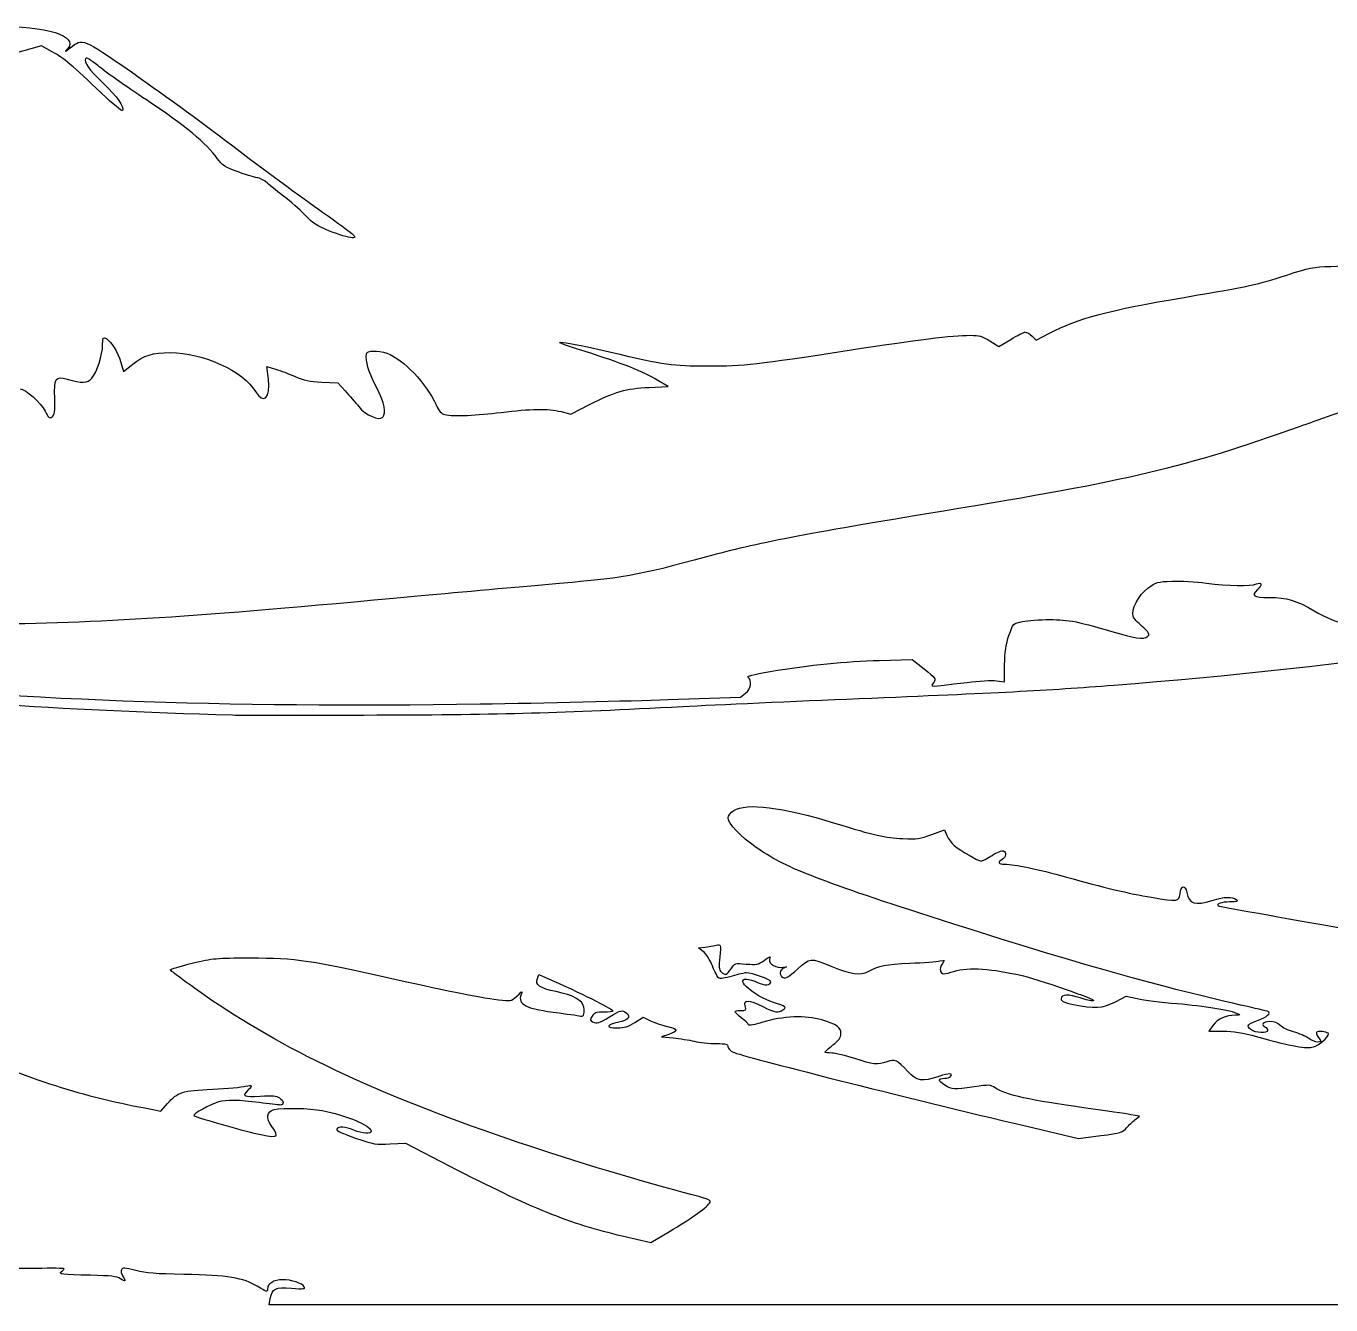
# Model space of a CAD drawing. Extents: x 0 to 500, y 0 to 193.
# Drawn here: x 320.2 to 383.7, y 0 to 62.2 of the extents above; entities that cross this region are included whole.
import ezdxf

# ---------------------------------------------------------------- set-up
doc = ezdxf.new("R2010")
doc.units = 0
doc.layers.add('Layer_1', color=7, linetype='CONTINUOUS')

msp = doc.modelspace()

# ---------------------------------------------------------------- linework, layer by layer
at = {"layer": 'Layer_1', "color": 7}
for points in [[(321.489403, 60.946763), (320.962773, 61.238483), (320.446603, 61.095683)], [(383.644913, 50.512043), (384.584573, 50.545043), (385.188303, 50.943953)], [(367.073663, 46.883123), (367.510643, 46.607793), (368.087453, 46.959663)], [(369.125383, 47.118973), (369.326643, 46.926423), (369.967263, 47.260633)], [(324.821173, 45.840413), (324.958363, 45.402693), (325.403313, 45.755203)], [(331.997303, 45.024543), (331.920503, 45.638163), (332.345633, 45.514293)], [(334.599393, 44.879003), (335.371243, 44.840503), (335.731323, 44.449363)], [(350.496613, 44.625583), (351.425053, 44.670583), (350.935693, 44.964123)], [(346.222773, 43.445103), (346.692023, 43.329653), (347.607593, 43.793553)], [(361.710193, 31.350763), (363.289003, 31.394463), (363.880823, 30.929553)], [(367.389053, 30.358123), (367.789543, 30.310923), (367.789543, 31.137313)], [(351.433913, 29.441053), (354.946533, 29.560063), (355.193513, 29.751903)], [(330.248393, 28.678513), (330.246333, 28.679083)], [(364.245153, 22.878393), (364.874003, 23.110683), (364.984753, 22.828573)], [(353.139683, 17.183533), (352.900713, 17.360923), (353.209113, 17.401423)], [(345.073443, 15.883203), (345.141943, 16.073593), (345.762143, 15.797543)], [(373.173813, 14.746843), (373.692203, 15.022783), (374.239533, 14.899513)], [(349.812333, 13.735113), (350.224293, 13.994163), (350.608483, 13.809503)], [(377.930143, 13.613793), (377.717183, 13.322683), (378.405463, 13.319683)], [(351.462813, 13.157553), (351.109633, 13.040903), (351.677403, 12.988403)], [(325.982433, 9.581703), (326.767963, 9.432603), (327.097263, 9.802003)], [(374.127093, 9.011863), (374.342883, 9.178883), (373.919153, 9.255283)], [(368.874353, 8.689573), (371.388283, 8.095243), (372.459053, 8.237103)], [(499.703206, 7.977543), (500.005066, 7.891643), (500.005066, 3.947463), (500.005066, 0.003273), (416.017403, 0.003273), (332.029433, 0.003273), (332.088933, 0.312473), (332.088083, 0.312653)], [(337.923263, 7.829993), (338.656443, 7.870993), (340.791513, 6.767333)], [(349.196393, 3.363153), (350.583473, 3.043123), (351.501543, 3.578743)]]:
    msp.add_lwpolyline(points, dxfattribs=at)
for points in [[(318.718053, 62.196033), (321.231483, 62.188033), (322.772043, 61.714303), (322.243743, 61.112753)], [(322.365373, 61.140853), (322.973873, 61.616433), (322.936003, 61.631403), (325.339563, 59.964933)], [(320.446603, 61.095683), (320.162703, 61.017183), (319.464743, 60.794393), (318.895583, 60.600673)], [(323.901933, 58.915043), (322.439143, 60.311503), (322.060443, 60.630423), (321.489403, 60.946763)], [(322.243743, 61.112753), (322.068383, 60.913083), (322.076343, 60.914923), (322.365373, 61.140853)], [(323.108383, 60.610823), (323.012683, 60.436953), (323.234833, 60.130193), (323.981433, 59.405103)], [(323.698293, 60.272283), (323.343153, 60.569593), (323.147483, 60.681873), (323.108383, 60.610823)], [(326.071673, 58.602643), (325.058583, 59.276273), (323.990563, 60.027613), (323.698293, 60.272283)], [(325.339563, 59.964933), (326.541673, 59.131473), (328.727423, 57.536693), (330.196803, 56.420983)], [(323.981433, 59.405103), (324.662663, 58.743513), (324.988853, 58.277083), (324.900123, 58.091473)], [(324.900123, 58.091473), (324.876723, 58.042573), (324.427593, 58.413223), (323.901933, 58.915043)], [(329.509753, 55.762713), (329.005133, 56.480233), (327.938323, 57.361443), (326.071673, 58.602643)], [(330.196803, 56.420983), (331.666183, 55.305283), (333.660123, 53.832663), (334.627773, 53.148503)], [(330.567093, 55.089273), (329.876673, 55.335673), (329.756053, 55.412493), (329.509753, 55.762713)], [(331.490733, 54.812303), (331.411333, 54.811433), (330.995723, 54.936303), (330.567093, 55.089273)], [(331.929803, 54.567473), (331.767673, 54.702763), (331.570093, 54.812933), (331.490733, 54.812303)], [(332.863133, 53.821123), (332.511933, 54.096333), (332.091933, 54.432193), (331.929803, 54.567473)], [(333.843763, 52.937153), (333.655623, 53.148123), (333.214343, 53.545903), (332.863133, 53.821123)], [(334.973663, 52.229063), (334.374333, 52.475923), (334.104003, 52.645323), (333.843763, 52.937153)], [(334.627773, 53.148503), (336.228253, 52.016923), (336.358893, 51.904573), (336.074323, 51.904573)], [(336.074323, 51.904573), (335.902273, 51.904573), (335.406983, 52.050593), (334.973663, 52.229063)], [(381.504413, 50.089033), (382.590413, 50.441733), (382.795103, 50.482183), (383.644913, 50.512043)], [(376.516533, 49.004293), (379.823673, 49.563573), (380.013773, 49.604913), (381.504413, 50.089033)], [(369.967263, 47.260633), (371.365363, 47.990013), (372.839203, 48.382403), (376.516533, 49.004293)], [(323.935443, 46.689383), (323.937443, 47.063853), (323.953443, 47.091243), (324.119563, 46.995583)], [(324.119563, 46.995583), (324.362523, 46.855703), (324.652703, 46.377963), (324.821173, 45.840413)], [(360.224213, 46.433793), (363.560273, 46.950923), (365.238553, 47.157223), (366.115573, 47.157983)], [(366.115573, 47.157983), (366.560043, 47.158853), (366.700903, 47.117983), (367.073663, 46.883123)], [(368.087453, 46.959663), (368.404693, 47.153193), (368.722723, 47.311533), (368.794193, 47.311533)], [(368.794193, 47.311533), (368.865693, 47.311533), (369.014703, 47.224833), (369.125383, 47.118973)], [(323.413723, 45.076203), (323.672763, 45.383833), (323.933483, 46.189963), (323.935443, 46.689383)], [(325.403313, 45.755203), (325.948463, 46.187093), (326.367623, 46.316403), (327.222513, 46.316403)], [(327.222513, 46.316403), (328.814613, 46.316403), (330.783403, 45.417933), (331.373443, 44.422093)], [(336.764693, 46.259013), (336.784093, 46.428183), (337.317733, 46.440513), (337.757413, 46.281913)], [(347.397993, 46.368253), (346.132413, 46.766783), (345.929743, 46.850783), (346.329973, 46.810933)], [(346.329973, 46.810933), (346.601653, 46.783933), (347.614273, 46.577613), (348.580243, 46.352573)], [(350.935693, 44.964123), (350.221713, 45.392383), (349.164593, 45.811953), (347.397993, 46.368253)], [(348.580243, 46.352573), (351.397753, 45.696173), (351.567123, 45.672023), (353.355203, 45.672023)], [(353.355203, 45.672023), (355.183633, 45.672013), (355.627693, 45.721223), (360.224213, 46.433793)], [(337.229933, 44.667403), (336.843353, 45.447163), (336.720023, 45.869043), (336.764693, 46.259013)], [(337.757413, 46.281913), (338.573743, 45.987523), (339.660983, 44.848353), (340.149293, 43.775793)], [(390.786213, 45.751983), (387.616623, 44.648603), (383.714323, 43.279183), (382.114433, 42.708813)], [(321.607953, 44.103233), (321.571653, 45.071753), (321.645653, 45.184623), (322.209743, 45.021803)], [(322.209743, 45.021803), (322.923953, 44.815663), (323.205053, 44.828353), (323.413723, 45.076203)], [(332.345633, 45.514293), (332.579453, 45.446193), (333.008543, 45.284013), (333.299153, 45.153963)], [(333.299153, 45.153963), (333.721883, 44.964793), (333.981873, 44.909813), (334.599393, 44.879003)], [(319.923253, 44.555723), (320.183863, 44.555723), (320.951893, 43.874673), (321.142443, 43.474603)], [(331.373443, 44.422093), (331.758133, 43.772843), (332.111213, 44.113823), (331.997303, 45.024543)], [(335.731323, 44.449363), (335.929363, 44.234233), (336.225183, 43.892853), (336.388703, 43.690753)], [(337.553233, 43.180703), (337.746393, 43.393673), (337.656503, 43.807013), (337.229933, 44.667403)], [(347.607593, 43.793553), (348.842323, 44.419153), (349.369643, 44.571013), (350.496613, 44.625583)], [(321.481143, 43.185883), (321.604233, 43.257083), (321.632083, 43.458583), (321.607953, 44.103233)], [(340.149293, 43.775793), (340.285863, 43.475793), (340.415843, 43.327273), (340.567083, 43.298413)], [(321.142443, 43.474603), (321.292823, 43.158863), (321.350113, 43.110043), (321.481143, 43.185883)], [(336.388703, 43.690753), (336.733763, 43.264253), (337.374483, 42.983623), (337.553233, 43.180703)], [(340.567083, 43.298413), (341.012503, 43.213413), (342.148753, 43.258513), (343.311313, 43.407503)], [(343.311313, 43.407503), (344.738263, 43.590333), (345.588053, 43.601323), (346.222773, 43.445103)], [(382.114433, 42.708813), (376.500783, 40.707473), (373.937733, 40.100663), (364.716003, 38.589653)], [(364.716003, 38.589653), (357.969283, 37.484193), (355.777393, 37.060963), (353.299993, 36.385373)], [(353.299993, 36.385373), (349.863433, 35.448223), (349.339653, 35.357303), (345.455933, 35.023793)], [(286.26937, 35.146323), (298.48138, 30.880083), (317.839623, 28.835913), (342.287483, 29.231003)], [(345.455933, 35.023793), (343.732853, 34.875823), (340.865873, 34.618473), (339.084873, 34.451903)], [(408.459033, 35.072563), (396.144003, 32.669733), (384.040653, 30.977443), (373.113313, 30.130543)], [(374.754293, 34.858093), (375.156183, 35.158553), (375.209413, 35.174143), (375.928073, 35.202013)], [(375.928073, 35.202013), (376.347343, 35.218313), (377.087443, 35.177213), (377.598583, 35.109313)], [(377.598583, 35.109313), (378.649213, 34.969763), (379.725923, 34.950923), (380.036033, 35.066613)], [(380.036033, 35.066613), (380.300103, 35.165113), (380.328263, 35.013713), (380.087233, 34.791483)], [(339.084873, 34.451903), (328.163143, 33.430453), (324.004663, 33.164073), (317.954273, 33.098323)], [(374.035653, 33.497243), (373.923473, 33.808953), (374.296943, 34.516173), (374.754293, 34.858093)], [(380.087233, 34.791483), (379.756243, 34.486323), (379.865223, 34.413583), (380.660593, 34.408753)], [(380.660593, 34.408753), (381.508963, 34.403753), (381.971243, 34.266373), (382.831223, 33.764443)], [(382.831223, 33.764443), (383.371313, 33.449213), (384.087643, 33.150183), (384.302663, 33.150183)], [(367.998083, 32.557113), (368.205583, 33.147553), (368.208863, 33.150973), (368.656693, 33.243193)], [(368.656693, 33.243193), (368.904243, 33.294193), (369.501943, 33.334893), (369.984933, 33.333593)], [(369.984933, 33.333593), (370.913403, 33.331593), (371.333893, 33.246793), (373.362503, 32.655813)], [(374.479643, 33.001973), (374.270733, 33.176343), (374.070943, 33.399223), (374.035653, 33.497243)], [(374.799543, 32.576013), (374.832543, 32.635913), (374.688553, 32.827593), (374.479643, 33.001973)], [(367.789543, 31.137313), (367.789543, 31.689923), (367.858643, 32.160313), (367.998083, 32.557113)], [(373.362503, 32.655813), (374.318883, 32.377193), (374.679123, 32.357193), (374.799543, 32.576013)], [(356.390983, 30.805563), (358.346053, 31.130983), (360.038363, 31.304453), (361.710193, 31.350763)], [(355.193513, 29.751903), (355.457693, 29.957123), (355.527353, 30.379873), (355.320733, 30.523963)], [(355.320733, 30.523963), (355.234233, 30.584263), (355.531473, 30.662493), (356.390983, 30.805563)], [(363.880823, 30.929553), (364.429993, 30.498133), (364.463293, 30.450323), (364.342823, 30.265923)], [(330.246333, 28.679083), (321.544223, 28.935443), (315.338583, 29.366633), (307.69546, 30.245983)], [(373.113313, 30.130543), (369.823573, 29.875583), (367.447653, 29.750223), (360.709383, 29.476073)], [(364.342823, 30.265923), (364.194833, 30.039413), (363.990223, 30.037713), (365.962043, 30.279423)], [(365.962043, 30.279423), (366.526633, 30.348623), (367.168783, 30.384043), (367.389053, 30.358123)], [(342.287483, 29.231003), (345.386073, 29.281103), (349.501973, 29.375593), (351.433913, 29.441053)], [(360.709383, 29.476073), (357.600163, 29.349583), (353.747263, 29.176873), (352.147373, 29.092293)], [(337.273633, 28.676513), (333.892733, 28.663613), (330.731383, 28.664713), (330.248393, 28.678513)], [(352.147373, 29.092293), (346.154773, 28.775473), (343.457853, 28.700083), (337.273633, 28.676513)], [(354.624873, 24.044953), (355.226413, 24.437903), (356.983433, 24.220113), (359.516483, 23.438603)], [(354.341823, 23.700483), (354.340823, 23.787883), (354.468633, 23.942883), (354.624873, 24.044953)], [(355.707223, 22.252723), (354.962593, 22.772013), (354.343593, 23.428343), (354.341823, 23.700483)], [(359.516483, 23.438603), (361.492873, 22.828853), (361.949033, 22.725333), (362.847913, 22.682623)], [(362.847913, 22.682623), (363.545793, 22.649423), (363.674013, 22.667423), (364.245153, 22.878393)], [(364.176443, 18.887003), (358.617453, 20.679703), (357.095663, 21.284473), (355.707223, 22.252723)], [(364.984753, 22.828573), (365.045653, 22.673403), (365.207253, 22.453653), (365.343823, 22.340243)], [(365.343823, 22.340243), (365.650173, 22.085843), (366.510403, 21.589583), (366.645023, 21.589583)], [(366.645023, 21.589583), (366.699523, 21.589583), (366.939963, 21.712983), (367.179343, 21.863803)], [(367.179343, 21.863803), (367.418743, 22.014633), (367.665873, 22.115933), (367.728513, 22.088933)], [(367.677813, 21.666133), (367.431983, 21.523853), (367.478163, 21.436483), (367.799193, 21.436483)], [(367.728513, 22.088933), (367.896053, 22.016733), (367.867133, 21.775723), (367.677813, 21.666133)], [(367.799193, 21.436483), (368.285913, 21.436483), (369.352473, 21.213373), (370.795163, 20.809763)], [(370.795163, 20.809763), (372.599883, 20.304873), (373.839703, 20.009293), (374.922593, 19.825753)], [(376.315833, 19.995233), (376.360433, 20.417523), (376.577163, 20.458053), (376.654023, 20.058533)], [(374.922593, 19.825753), (376.218363, 19.606143), (376.275453, 19.613083), (376.315833, 19.995233)], [(376.654023, 20.058533), (376.762343, 19.495323), (377.017373, 19.416133), (377.886363, 19.675893)], [(377.886363, 19.675893), (378.496913, 19.858403), (378.853213, 19.870243), (379.038943, 19.714193)], [(379.038943, 19.714193), (379.156593, 19.615293), (379.113543, 19.599373), (378.729553, 19.599373)], [(378.729553, 19.599373), (378.347953, 19.599373), (378.050203, 19.497083), (378.177243, 19.409623)], [(378.177243, 19.409623), (378.242343, 19.364823), (390.268473, 17.257293), (392.540563, 16.892513)], [(379.255193, 14.588653), (375.244273, 15.490453), (370.630463, 16.805663), (364.176443, 18.887003)], [(353.584093, 16.489473), (353.471113, 16.773643), (353.271123, 17.085973), (353.139683, 17.183533)], [(353.209113, 17.401423), (353.378723, 17.423623), (353.627533, 17.466123), (353.761983, 17.495823)], [(353.761983, 17.495823), (354.004613, 17.549323), (354.005943, 17.545023), (353.938053, 16.931033)], [(327.227573, 16.296763), (327.227573, 16.334563), (327.709193, 16.480323), (328.297833, 16.620593)], [(328.297833, 16.620593), (329.331943, 16.867033), (329.427373, 16.875753), (331.124383, 16.878923)], [(331.124383, 16.878923), (333.332313, 16.882923), (334.090623, 16.772003), (338.149623, 15.850103)], [(353.938053, 16.931033), (353.888553, 16.483643), (353.908153, 16.279943), (354.008853, 16.195343)], [(354.489753, 16.355693), (354.678993, 16.632453), (354.680583, 16.632933), (355.227693, 16.582323)], [(355.227693, 16.582323), (355.735033, 16.535423), (355.800263, 16.548523), (356.101143, 16.758353)], [(356.101143, 16.758353), (356.409743, 16.973573), (356.423003, 16.975983), (356.361763, 16.805853)], [(356.361763, 16.805853), (356.284463, 16.591143), (356.710623, 16.353753), (357.042073, 16.426873)], [(357.730523, 16.341933), (358.362913, 16.903103), (358.293553, 16.898413), (359.390183, 16.454243)], [(361.149443, 16.214773), (361.696383, 16.510943), (361.993743, 16.570623), (363.177213, 16.621803)], [(363.177213, 16.621803), (363.841323, 16.650503), (364.501433, 16.700103), (364.644123, 16.731883)], [(364.781333, 16.630473), (364.630723, 16.434243), (364.622933, 16.179573), (364.765633, 16.118073)], [(364.644123, 16.731883), (364.880773, 16.784683), (364.892823, 16.775783), (364.781333, 16.630473)], [(328.901553, 15.057903), (327.980863, 15.701443), (327.227573, 16.258933), (327.227573, 16.296763)], [(345.985083, 15.239363), (345.175893, 15.407413), (344.957673, 15.561543), (345.073443, 15.883203)], [(353.894613, 15.899523), (353.836813, 15.939823), (353.697093, 16.205303), (353.584093, 16.489473)], [(354.547323, 15.990523), (354.198573, 15.885903), (353.961513, 15.852843), (353.894613, 15.899523)], [(354.008853, 16.195343), (354.211693, 16.024903), (354.278863, 16.047293), (354.489753, 16.355693)], [(355.218933, 16.154823), (355.150733, 16.154823), (354.848533, 16.080923), (354.547323, 15.990523)], [(356.426393, 15.721973), (356.426393, 15.822043), (355.498103, 16.154823), (355.218933, 16.154823)], [(357.057573, 16.386573), (356.827213, 16.283283), (356.807093, 16.054383), (357.017673, 15.932513)], [(357.017673, 15.932513), (357.139903, 15.861813), (357.280293, 15.942513), (357.730523, 16.341933)], [(357.042073, 16.426873), (357.233313, 16.469073), (357.234533, 16.465873), (357.057573, 16.386573)], [(359.390183, 16.454243), (360.307233, 16.082793), (360.785483, 16.017703), (361.149443, 16.214773)], [(364.765633, 16.118073), (364.824233, 16.092773), (365.009473, 16.120073), (365.177263, 16.179473)], [(365.177263, 16.179473), (365.898553, 16.433163), (366.913773, 16.397503), (368.431313, 16.065163)], [(368.431313, 16.065163), (369.399533, 15.853113), (372.356253, 14.829983), (372.104233, 14.794193)], [(338.149623, 15.850103), (340.889553, 15.227803), (342.365023, 14.937173), (343.383463, 14.819193)], [(344.185223, 15.121813), (344.337193, 15.271493), (344.339293, 15.271093), (344.278923, 15.103913)], [(345.762143, 15.797543), (347.574793, 14.990683), (348.742373, 14.397513), (348.742373, 14.283453)], [(347.333753, 14.488243), (347.267553, 14.813593), (346.811053, 15.067813), (345.985083, 15.239363)], [(356.549473, 14.713813), (355.594933, 15.033303), (354.653913, 15.848623), (355.239703, 15.848623)], [(355.239703, 15.848623), (355.360583, 15.848623), (355.604683, 15.776523), (355.782173, 15.688373)], [(355.782173, 15.688373), (356.118963, 15.521143), (356.426393, 15.537163), (356.426393, 15.721973)], [(343.638093, 8.077823), (337.150433, 10.309773), (332.634013, 12.449023), (328.901553, 15.057903)], [(343.383463, 14.819193), (343.793683, 14.771693), (343.852093, 14.793693), (344.185223, 15.121813)], [(344.278923, 15.103913), (344.099053, 14.605933), (344.532813, 14.393813), (346.124813, 14.201183)], [(355.180513, 14.547313), (355.089913, 14.863183), (355.343043, 14.851833), (356.034433, 14.509013)], [(357.030113, 14.366833), (357.197373, 14.483473), (357.162523, 14.508623), (356.549473, 14.713813)], [(371.464633, 14.930233), (370.919873, 15.124053), (370.531743, 15.109233), (370.531743, 14.894633)], [(370.531743, 14.894633), (370.531743, 14.779393), (370.672793, 14.713413), (371.135473, 14.612253)], [(371.135473, 14.612253), (372.120833, 14.396813), (372.572243, 14.426613), (373.173813, 14.746843)], [(372.104233, 14.794193), (372.003133, 14.779893), (371.715323, 14.841093), (371.464633, 14.930233)], [(374.239533, 14.899513), (374.540563, 14.831713), (375.410153, 14.724023), (376.171923, 14.660213)], [(376.171923, 14.660213), (377.483603, 14.550343), (378.785993, 14.334393), (379.148643, 14.166653)], [(346.124813, 14.201183), (346.683263, 14.133583), (347.175863, 14.062953), (347.219473, 14.044163)], [(347.219473, 14.044163), (347.326023, 13.998263), (347.386043, 14.231443), (347.333753, 14.488243)], [(347.730893, 14.044703), (347.626763, 13.885333), (347.632493, 13.834533), (347.760693, 13.777953)], [(348.300943, 14.241553), (347.933333, 14.241553), (347.838003, 14.208653), (347.730893, 14.044703)], [(347.760693, 13.777953), (347.999223, 13.672703), (348.030573, 13.681653), (348.577713, 14.011913)], [(348.742373, 14.283453), (348.742373, 14.260353), (348.543733, 14.241553), (348.300943, 14.241553)], [(348.577713, 14.011913), (349.140583, 14.351643), (349.205913, 14.367193), (349.396603, 14.206953)], [(349.396603, 14.206953), (349.624283, 14.015643), (349.480903, 13.839143), (349.025583, 13.750113)], [(354.986733, 13.971583), (354.597453, 14.280763), (354.594413, 14.317663), (354.958233, 14.317663)], [(354.958233, 14.317663), (355.219843, 14.317663), (355.240313, 14.338863), (355.180513, 14.547313)], [(355.345353, 13.632213), (355.322253, 13.680513), (355.160863, 13.833273), (354.986733, 13.971583)], [(356.034433, 14.509013), (356.643913, 14.206823), (356.774023, 14.188243), (357.030113, 14.366833)], [(358.901733, 13.864553), (358.156993, 14.094293), (356.964703, 14.047903), (356.041933, 13.753303)], [(379.016593, 14.089353), (378.531583, 14.087353), (378.156543, 13.923273), (377.930143, 13.613793)], [(379.148643, 14.166653), (379.278603, 14.106553), (379.250793, 14.090253), (379.016593, 14.089353)], [(380.595073, 14.270753), (380.550673, 14.289953), (379.947703, 14.432963), (379.255193, 14.588653)], [(380.130493, 13.855933), (380.536153, 14.000253), (380.759653, 14.199823), (380.595073, 14.270753)], [(349.025583, 13.750113), (348.424033, 13.632483), (348.382293, 13.476063), (348.952483, 13.476063)], [(348.952483, 13.476063), (349.307123, 13.476063), (349.486173, 13.529963), (349.812333, 13.735113)], [(350.608483, 13.809503), (350.819793, 13.707943), (351.177913, 13.585923), (351.404313, 13.538343)], [(351.404313, 13.538343), (351.909083, 13.432253), (351.927693, 13.311093), (351.462813, 13.157553)], [(356.041933, 13.753303), (355.607533, 13.614613), (355.373233, 13.573883), (355.345353, 13.632213)], [(359.829263, 13.196053), (359.829263, 13.498613), (359.635633, 13.638163), (358.901733, 13.864553)], [(379.758653, 13.393983), (379.522043, 13.576303), (379.593283, 13.664813), (380.130493, 13.855933)], [(380.575663, 13.355983), (380.575663, 13.191013), (379.986473, 13.218403), (379.758653, 13.393983)], [(380.682893, 13.781513), (380.359473, 13.781513), (380.226153, 13.616923), (380.465893, 13.513593)], [(380.465893, 13.513593), (380.526293, 13.487593), (380.575663, 13.416693), (380.575663, 13.355983)], [(381.185773, 13.594103), (381.064203, 13.723483), (380.908493, 13.781513), (380.682893, 13.781513)], [(381.838913, 13.279643), (381.576533, 13.349543), (381.282613, 13.491033), (381.185773, 13.594103)], [(383.539003, 13.183103), (383.540003, 13.261203), (383.118853, 13.339243), (382.991943, 13.284543)], [(316.169073, 12.724823), (320.763643, 10.850873), (322.898713, 10.167033), (325.982433, 9.581703)], [(351.677403, 12.988403), (351.989673, 12.959503), (352.451203, 12.885193), (352.702993, 12.823233)], [(352.702993, 12.823233), (352.954793, 12.761333), (353.426293, 12.710593), (353.750743, 12.710593)], [(353.750743, 12.710593), (354.265203, 12.710593), (354.340683, 12.691193), (354.340683, 12.559263)], [(359.445073, 12.643663), (359.722693, 12.857953), (359.829263, 13.011193), (359.829263, 13.196053)], [(378.405463, 13.319683), (378.929693, 13.317683), (379.329233, 13.252283), (380.081673, 13.045023)], [(380.081673, 13.045023), (381.780123, 12.577193), (382.454843, 12.453553), (382.798413, 12.547203)], [(382.562643, 12.969473), (382.426983, 13.070183), (382.101313, 13.209753), (381.838913, 13.279643)], [(383.012543, 12.786373), (382.900763, 12.786373), (382.698313, 12.868773), (382.562643, 12.969473)], [(382.798413, 12.547203), (383.059593, 12.618403), (383.537783, 13.028993), (383.539003, 13.183103)], [(382.991943, 13.284543), (382.921743, 13.254243), (382.942343, 13.155083), (383.048643, 13.011673)], [(383.048643, 13.011673), (383.204523, 12.801493), (383.202093, 12.786373), (383.012543, 12.786373)], [(354.340683, 12.559263), (354.340683, 12.476063), (354.451823, 12.357533), (354.587663, 12.295943)], [(354.587663, 12.295943), (355.061073, 12.081303), (362.933293, 10.094123), (368.874353, 8.689573)], [(359.060883, 12.298963), (359.060883, 12.325463), (359.233763, 12.480553), (359.445073, 12.643663)], [(359.381243, 12.250863), (359.205043, 12.250863), (359.060883, 12.272563), (359.060883, 12.298963)], [(360.503283, 11.982943), (360.062363, 12.130293), (359.557443, 12.250863), (359.381243, 12.250863)], [(362.066893, 11.831133), (361.607393, 11.664013), (361.396223, 11.684513), (360.503283, 11.982943)], [(363.089003, 11.351413), (362.565833, 11.920593), (362.455403, 11.972423), (362.066893, 11.831133)], [(364.598883, 11.117063), (363.785223, 10.841383), (363.519953, 10.882553), (363.089003, 11.351413)], [(364.886653, 10.688973), (364.532543, 10.896773), (364.529423, 11.026463), (364.878653, 11.026463)], [(365.157593, 11.108063), (365.306333, 11.275893), (365.077893, 11.279713), (364.598883, 11.117063)], [(364.878653, 11.026463), (364.992273, 11.026463), (365.117793, 11.063163), (365.157593, 11.108063)], [(327.097263, 9.802003), (327.591443, 10.356393), (327.803573, 10.423473), (329.290573, 10.495523)], [(329.290573, 10.495523), (330.001013, 10.529923), (330.716593, 10.593723), (330.880793, 10.637263)], [(331.011173, 10.456793), (330.687173, 10.158063), (330.793883, 10.103103), (331.596803, 10.155143)], [(330.880793, 10.637263), (331.214403, 10.725663), (331.249753, 10.676763), (331.011173, 10.456793)], [(331.596803, 10.155143), (332.215093, 10.195243), (332.375643, 10.181243), (332.529843, 10.073643)], [(366.303433, 10.605173), (365.288833, 10.456333), (365.282543, 10.456713), (364.886653, 10.688973)], [(367.325973, 10.560373), (367.091663, 10.714653), (367.059523, 10.716063), (366.303433, 10.605173)], [(371.739113, 9.574913), (368.993353, 9.955103), (367.861303, 10.207883), (367.325973, 10.560373)], [(329.570843, 9.873653), (329.202153, 9.775853), (328.288423, 9.265893), (328.374473, 9.205883)], [(331.545683, 9.839853), (330.530483, 9.975333), (329.989143, 9.984603), (329.570843, 9.873653)], [(332.561043, 9.725043), (332.475843, 9.725043), (332.018883, 9.776743), (331.545683, 9.839853)], [(332.276963, 9.503853), (332.768023, 9.598353), (333.972533, 9.574553), (334.615783, 9.457753)], [(332.529843, 10.073643), (332.756113, 9.915853), (332.773213, 9.725043), (332.561043, 9.725043)], [(373.919153, 9.255283), (373.686103, 9.297283), (372.705083, 9.441153), (371.739113, 9.574913)], [(328.374473, 9.205883), (328.472473, 9.137583), (330.395293, 8.579393), (331.225943, 8.378173)], [(332.161063, 8.681283), (331.858743, 9.074643), (331.909263, 9.433123), (332.276963, 9.503853)], [(334.615783, 9.457753), (335.704483, 9.260003), (336.997043, 8.715803), (336.997043, 8.455173)], [(373.720553, 8.611913), (373.825453, 8.740023), (374.008393, 8.920003), (374.127093, 9.011863)], [(331.225943, 8.378173), (332.438413, 8.084443), (332.583603, 8.131503), (332.161063, 8.681283)], [(335.317553, 8.550873), (335.279753, 8.482173), (335.579513, 8.339483), (336.225613, 8.118623)], [(336.143673, 8.500573), (335.727593, 8.677493), (335.398273, 8.697523), (335.317553, 8.550873)], [(336.997043, 8.455173), (336.997043, 8.299193), (336.562953, 8.322273), (336.143673, 8.500573)], [(372.459053, 8.237103), (373.444663, 8.367683), (373.544983, 8.397493), (373.720553, 8.611913)], [(336.225613, 8.118623), (337.142123, 7.805353), (337.226573, 7.790993), (337.923263, 7.829993)], [(352.167063, 5.474403), (349.752803, 6.109853), (346.254663, 7.177643), (343.638093, 8.077823)], [(340.791513, 6.767333), (344.765893, 4.712913), (346.645013, 3.951823), (349.196393, 3.363153)], [(353.444513, 4.955673), (353.552633, 5.096553), (353.460513, 5.133963), (352.167063, 5.474403)], [(351.501543, 3.578743), (352.454923, 4.134963), (353.243613, 4.693883), (353.444513, 4.955673)], [(320.724033, 1.776953), (319.042143, 1.745153), (317.718423, 1.842353), (314.11022, 2.262483)], [(322.068703, 1.760253), (322.068823, 1.783353), (321.463713, 1.790853), (320.724033, 1.776953)], [(323.347083, 1.442243), (321.956253, 1.467943), (321.749123, 1.495443), (321.940373, 1.628803)], [(321.940373, 1.628803), (322.010873, 1.677903), (322.068603, 1.737093), (322.068703, 1.760253)], [(324.801523, 1.273773), (324.609153, 1.395353), (324.367253, 1.423373), (323.347083, 1.442243)], [(324.908063, 1.411123), (325.086253, 1.138403), (325.063053, 1.108503), (324.801523, 1.273773)], [(324.847363, 1.716563), (324.812463, 1.653063), (324.839363, 1.515673), (324.908063, 1.411123)], [(325.547853, 1.674363), (324.994853, 1.811113), (324.902453, 1.816673), (324.847363, 1.716563)], [(327.886293, 1.484313), (326.534433, 1.510113), (326.053993, 1.549213), (325.547853, 1.674363)], [(331.451483, 0.907453), (330.775003, 1.322703), (330.029343, 1.443353), (327.886293, 1.484313)], [(331.947753, 0.775533), (331.947753, 0.615723), (331.910653, 0.625593), (331.451483, 0.907453)], [(332.683723, 1.228223), (332.258953, 1.228223), (331.947753, 1.036803), (331.947753, 0.775533)], [(332.088083, 0.312653), (332.182583, 0.804083), (332.321223, 0.871323), (333.121953, 0.814113)], [(333.743283, 0.884613), (333.648883, 1.056103), (333.118183, 1.228223), (332.683723, 1.228223)], [(333.121953, 0.814113), (333.717313, 0.771613), (333.800313, 0.781013), (333.743283, 0.884613)]]:
    msp.add_open_spline(points, degree=3, dxfattribs=at)

doc.saveas('drawing.dxf')
